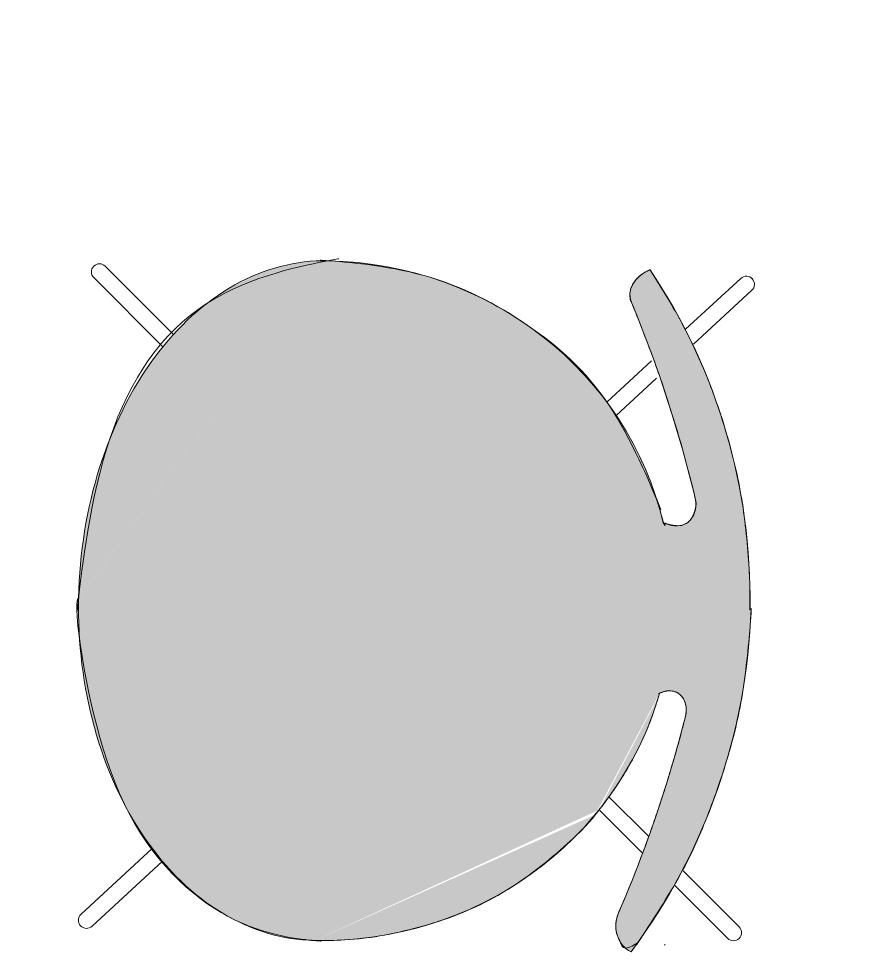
# Model space of a CAD drawing. Header units: millimetres. Extents: x 32078 to 83548, y -4690 to 56252.
# Drawn here: x 80095 to 80725, y 3018 to 3715 of the extents above; entities that cross this region are included whole.
import ezdxf

# ---------------------------------------------------------------- set-up
doc = ezdxf.new("R2010")
doc.units = ezdxf.units.MM
doc.header["$MEASUREMENT"] = 0
for name, color, linetype, lineweight in [('FURN-FREE', 1, 'Continuous', 0), ('PRES-FILL', 7, 'Continuous', 0), ('PRES-PEOP', 42, 'Continuous', 0)]:
    doc.layers.add(name, color=color, linetype=linetype, lineweight=lineweight)

# ---------------------------------------------------------------- blocks, each defined once
blk = doc.blocks.new('ANT_6')
at = {"color": 0, "linetype": 'ByBlock', "lineweight": -2}
for p, q in [((-230.6049999999905, 252.358000000022), (-230.5850000000019, 252.3590000000113)), ((-222.1099999999815, 252.0420000000158), (-182.1699999999882, 208.8470000000234)), ((-230.9230000000007, 243.8940000000148), (-193.0999999999995, 202.9900000000198)), ((249.708000000006, 243.2330000000075), (208.2010000000209, 201.5610000000161)), ((258.2299999999977, 234.7640000000101), (218.9059999999981, 195.2990000000282)), ((-237.2879999999959, 197.6640000000189), (-237.7749999999987, 197.3370000000141)), ((-157.5269999999973, 182.2000000000116), (-129.5179999999864, 151.9010000000126)), ((-170.4359999999824, 178.4900000000343), (-139.4140000000061, 144.9220000000205)), ((181.9290000000083, 175.160000000018), (153.1640000000143, 146.2839999999997)), ((194.673000000018, 170.9690000000264), (162.7640000000074, 138.9270000000251)), ((237.9220000000068, 154.1480000000302), (237.9240000000182, 154.1490000000194)), ((-190.0079999999944, -176.9709999999905), (-240.1240000000007, -227.2659999999742)), ((-180.8860000000013, -184.8449999999721), (-231.6219999999857, -235.7579999999871)), ((200.5110000000213, -183.8859999999841), (249.0680000000075, -236.3979999999865)), ((191.0700000000143, -191.3759999999747), (240.256000000013, -244.5679999999847)), ((-240.1019999999808, -235.7509999999893), (-240.1239999999816, -235.7599999999657)), ((248.7310000000189, -244.8739999999816), (248.731000000017, -244.8849999999802))]:
    blk.add_line(p, q, dxfattribs=at)
at = {"color": 0, "linetype": 'ByBlock', "lineweight": -2, "extrusion": (0, 0, -1)}
for centre, radius, start, end in [((-10.84310449812529, -197.5296352611622), 449.2945550665204, 55.5010833333333, 90.38600277777773), ((226.5099585044291, 247.9666756855877), 6.000000000000012, 47.15889444444444, 137.2503583333333), ((-4.928342642940152, -185.8805704262631), 436.8134136936626, 91.17048888888888, 126.0554083333333), ((-253.9718071524176, 238.9973606325511), 6.000000000000004, 135.0319611111111, 224.8725805555555), ((-244.6581340468238, -240.4625302021013), 6.000000000000006, 137.325825, 227.2958666666667), ((-244.6504633875111, -240.4851204502338), 6.000000000000006, 227.1111666666667, 317.2096027777778)]:
    blk.add_arc(centre, radius, start, end, dxfattribs=at)
at = {"color": 0, "linetype": 'ByBlock', "lineweight": -2}
for centre, radius, start, end in [((-226.5152713026609, 247.9676244760049), 5.999999999999996, 132.8928833333333, 222.7335027777778), ((253.966462642341, 238.9966108046501), 6.000000000000006, 45.01981666666665, 135.1112805555555), ((132.7071059824166, -735.3424480638059), 962.69638302464, 102.0174, 111.1355305555556), ((-169.4349192846139, -727.9805375626893), 971.6445047199427, 65.2129611111111, 74.33109166666665), ((-235.8759852194507, -231.4913881488319), 6.000000000000006, 135.1867472222222, 225.1567888888889), ((-235.8691630907988, -231.5142489644932), 6.000000000000012, 224.9720888888888, 315.070525)]:
    blk.add_arc(centre, radius, start, end, dxfattribs=at)
for centre, major_axis, ratio, start_param, end_param in [((-69.796971399026, 189.005229186092), (-18.85645010637373, -11.42001704835106), 0.7101413615132942, 2.274888714839134, 4.205581096373834), ((93.71362615289308, 189.1944012009044), (18.41705503726558, -12.11588146826803), 0.7751110379519794, 2.077604210805752, 4.019110361497601)]:
    blk.add_ellipse(centre, major_axis=major_axis, ratio=ratio, start_param=start_param, end_param=end_param, dxfattribs=at)
at = {"color": 0, "linetype": 'ByBlock', "lineweight": -2, "extrusion": (0, 0, -0.9999999999999998)}
for centre, major_axis, ratio, start_param, end_param in [((5.602032608055197, -66.64383137633558), (4.853131661300846, 259.9547020407177), 0.9615384615384605, 4.71238898038469, 6.033510042954888), ((9.501353141454274, -66.71662820158235), (4.853131661300846, 259.9547020407177), 0.9615384615384605, 0.2429364510200118, 1.570796326794897), ((246.9130862459197, 173.3136979749688), (9.336634261293673, 19.01903679660439), 0.7660621444968643, 1.570796326794897, 3.125323324560488)]:
    blk.add_ellipse(centre, major_axis=major_axis, ratio=ratio, start_param=start_param, end_param=end_param, dxfattribs=at)
at = {"color": 0, "linetype": 'ByBlock', "lineweight": -2, "extrusion": (0, 0, -1)}
for centre, major_axis, ratio, start_param, end_param in [((-222.6850850693872, 182.0806756646489), (20.94804797271575, 9.330090363337066), 0.9239178866150756, 1.587065655824202, 3.141592653589793), ((5.602729983110294, -66.64335468203353), (-249.9564442699205, 4.666472751250942), 0.7200000000000003, 4.7115489922008, 6.283185307179586), ((6.022656809934233, -66.65119433995278), (-253.4356479310828, 4.731426504006899), 0.7101157289572855, 3.141592653589793, 4.71322896856858)]:
    blk.add_ellipse(centre, major_axis=major_axis, ratio=ratio, start_param=start_param, end_param=end_param, dxfattribs=at)
at = {"color": 0, "linetype": 'ByBlock', "lineweight": -2}
blk.add_point((258.2100000000164, 243.236000000019), dxfattribs=at)
blk = doc.blocks.new('*U49')
at = {"extrusion": (0, 0, -1)}
h = blk.add_hatch(color=7, dxfattribs=at)
edge = h.paths.add_edge_path()
edge.add_arc((189.5230698579398, 3.894953851097853), 436.8134136936626, 181.1704888888889, 216.0554083333334, ccw=False)
edge.add_line((-247.1991972945834, -5.028036447519298), (-248.1122242495912, -5.046691238007952))
edge.add_arc((201.1721346928389, -2.019808004087281), 449.2945550665204, 145.5010833333333, 180.3860027777778, ccw=False)
edge.add_ellipse((-178.4381762329722, 231.5083815634252), major_axis=(-9.33009036333706, -20.94804797271574), ratio=0.923917886615076, start_angle=90.93216388888891, end_angle=180, ccw=False)
edge.add_line((-158.9346738031745, 223.2300806680241), (-158.9509580198064, 223.2407149623859))
edge.add_arc((738.9849474954972, -123.8838094883786), 962.6963830246397, 158.8644694444445, 161.6479117317408)
edge.add_line((-174.7483423471567, 179.2264030120687), (-174.8475005683576, 179.2592964940204))
edge.add_line((-174.8475005683576, 179.2592964940204), (-174.7632560480997, 179.1814415873678))
edge.add_arc((738.9849474954972, -123.8838094883786), 962.6963830246397, 161.6507310214406, 167.9826)
edge.add_line((-202.6133815910143, 76.55798393367058), (-202.6133855943626, 76.55796512744473))
edge.add_ellipse((-185.3627297544153, 78.62026789306401), major_axis=(11.42001704835105, 18.85645010637374), ratio=0.7101413615132937, start_angle=119.0379527777778, end_angle=229.6584777777778)
edge.add_line((-182.5489720905753, 60.23238496079375), (-182.7609163116722, 60.28017894514232))
edge.add_ellipse((70.28633080801228, 3.221263885982808), major_axis=(-259.9547020407177, -4.853131661300891), ratio=0.9615384615384602, start_angle=323.43319051925664, end_angle=345.69466111111115, ccw=False)
edge.add_line((-141.2796922553825, 148.2373896328036), (-141.2795005683438, 148.2372964940432))
edge.add_line((-141.2795005683438, 148.2372964940432), (-141.2796552747022, 148.2374394665358))
edge.add_ellipse((70.28633080801228, 3.221263885982808), major_axis=(-259.9547020407177, -4.853131661300891), ratio=0.9615384615384602, start_angle=270, end_angle=323.43317649861206, ccw=False)
edge.add_line((65.6198580567434, 253.1777081558857), (65.61938136247045, 253.1770107808306))
edge.add_ellipse((70.28585411371023, 3.220566510927711), major_axis=(-4.666472751250985, 249.9564442699204), ratio=0.7200000000000004, start_angle=-90.04779895583567, end_angle=0, ccw=False)
edge.add_line((250.2583243620505, 6.371899793587417), (250.2582958129372, 6.373381804283578))
edge.add_line((250.2582958129206, 6.373381804261044), (250.2583502784255, 6.37046527151233))
edge.add_line((250.2583502784175, 6.370465271519764), (250.2583243620339, 6.371899793576694))
edge.add_ellipse((70.29369377162948, 2.800639684103771), major_axis=(-4.731426504006942, 253.4356479310827), ratio=0.7101157289572856, start_angle=180, end_angle=270.04779272652974, ccw=False)
edge.add_line((75.02512027563353, -250.6350082469944), (75.02560038451338, -250.6345009173356))
edge.add_ellipse((70.35912763325905, -0.6780566474162697), major_axis=(-259.9547020407177, -4.853131661300891), ratio=0.9615384615384602, start_angle=13.919233333333295, end_angle=90, ccw=False)
edge.add_line((-180.8396707460925, -65.51667338454081), (-182.3148174292292, -65.8974308645511))
edge.add_ellipse((-185.5519017692277, -84.89032965885508), major_axis=(12.11588146826803, -18.41705503726558), ratio=0.7751110379519796, start_angle=129.7219388888889, end_angle=240.9620472222222)
edge.add_line((-203.9136546580703, -84.16156648721972), (-203.9136485167546, -84.16158838126194))
edge.add_arc((731.623036994366, 178.2582157786519), 971.6445047199427, 195.6689083333333, 204.786883102424)
edge.add_line((-150.5072419832286, -229.0981570245358), (-150.5065005683427, -229.1007035059802))
edge.add_line((-150.5065005683427, -229.1007035059802), (-150.5061343833804, -229.1005555235834))
edge.add_line((-150.5061343833804, -229.1005555235834), (-150.5055005683535, -229.0987035059688))
edge.add_line((-150.5055005683535, -229.0987035059688), (-150.5383184758393, -228.9914209545077))
edge.add_ellipse((-169.6711985432921, -238.0897897518817), major_axis=(-19.0190367966044, -9.336634261293675), ratio=0.7660621444968638, start_angle=90, end_angle=179.0678361111111, ccw=False)
edge.add_line((-162.5187564786902, -252.6595538665551), (-163.6179454810772, -253.1991566765764))
at = {"color": 0}
blk.add_rational_spline([(163.6179454810917, -253.1991566765873), (244.395638061862, -142.2440036543194), (247.199197294598, -5.02803644751657), (247.6557107720873, -5.037363842764535), (248.1122242495912, -5.046691238007952), (249.0632559276273, 136.1162228151879), (169.1080861778319, 252.456429087686), (150.0661567962525, 243.9753090432778), (158.93467380316, 223.2300806680187), (158.9428159114905, 223.235397815205), (158.9509580198064, 223.2407149623859), (167.3843117159267, 201.4254568799406), (174.7483423471567, 179.2264030120577), (174.7979214577499, 179.2428497530445), (174.8475005683576, 179.2592964940204), (174.8053783082287, 179.2203690406941), (174.7632560480997, 179.1814415873678), (191.526487828829, 128.6399398121857), (202.6133815910143, 76.55798393367422), (202.6133835926885, 76.55797453055766), (202.6133855943626, 76.55796512744473), (207.6479790385492, 47.05271919767711), (182.5489720905753, 60.23238496078284), (182.6549442011165, 60.25628195296758), (182.7609163116722, 60.28017894514232), (171.0129643532564, 108.1699772470083), (141.2796922553825, 148.237389632809), (141.2795964118413, 148.2373430634243), (141.2795005683438, 148.2372964940432), (141.279577921523, 148.2373679802904), (141.2796552747022, 148.2374394665358), (65.21804999951564, 250.7350764623752), (-65.6198580567434, 253.1777081559021), (-65.6196197096142, 253.1773594683582), (-65.61938136247045, 253.1770107808306), (-245.7382225845358, 256.5396752922779), (-250.2583243620466, 6.371899793576631), (-250.2583100889897, 6.372640798963403), (-250.2582958129351, 6.373381804282872), (-250.2583230456803, 6.371923537886687), (-250.2583502784255, 6.37046527151233), (-250.2583373217203, 6.371182532573584), (-250.2583243620466, 6.371899793576631), (-255.1439419148519, -247.2723441011449), (-75.02512027563353, -250.6350082469789), (-75.02536033006618, -250.6347545821645), (-75.02560038451338, -250.6345009173356), (128.3684962364787, -254.4316945140827), (180.8396707460925, -65.51667338453444), (181.5772440876754, -65.70705212454686), (182.3148174292292, -65.8974308645511), (209.2685806552327, -53.96520079176389), (203.9136546580703, -84.16156648722063), (203.9136515874125, -84.16157743424083), (203.9136485167546, -84.16158838126194), (182.9888989878091, -158.7591245014373), (150.5072419832286, -229.0981570245494), (150.5068712757784, -229.099430265258), (150.5065005683427, -229.1007035059802), (150.5063174758689, -229.1006295147818), (150.5061343833804, -229.1005555235834), (150.5058174758597, -229.0996295147752), (150.5055005683535, -229.0987035059688), (150.5219095220964, -229.0450622302387), (150.5383184758393, -228.9914209545077), (143.806656591114, -243.4735979856259), (162.5187564786902, -252.6595538665533), (163.0683509798982, -252.9293552715662), (163.6179454810917, -253.1991566765873)], [1, 0.954018458761833, 1, 1, 1, 0.954018458761833, 1, 0.7128353987122346, 1, 1, 1, 0.9997050096312174, 1, 1, 1, 1, 1, 0.9984737766805626, 1, 1, 1, 0.5691322564512941, 1, 1, 1, 0.9811892478442809, 1, 1, 1, 1, 1, 0.8932412642455915, 1, 1, 1, 0.7068117680607829, 1, 0.9999999999957255, 1, 1, 1, 0.999999999995883, 1, 0.7068118065158087, 1, 1, 1, 0.7875766260787885, 1, 1, 1, 0.5646781698281227, 1, 1, 1, 0.9968360298930732, 1, 1, 1, 1, 1, 1, 1, 1, 1, 0.7128353987122346, 1, 1, 1], degree=2, knots=[0, 0, 0, 0.03448275862068965, 0.03448275862068965, 0.06896551724137931, 0.06896551724137931, 0.1034482758620689, 0.1034482758620689, 0.1379310344827586, 0.1379310344827586, 0.1724137931034482, 0.1724137931034482, 0.2068965517241378, 0.2068965517241378, 0.2241379310344826, 0.2241379310344826, 0.2413793103448275, 0.2413793103448275, 0.2758620689655172, 0.2758620689655172, 0.3103448275862069, 0.3103448275862069, 0.3448275862068964, 0.3448275862068964, 0.3793103448275861, 0.3793103448275861, 0.4137931034482755, 0.4137931034482755, 0.4310344827586206, 0.4310344827586206, 0.4482758620689654, 0.4482758620689654, 0.4827586206896549, 0.4827586206896549, 0.5172413793103448, 0.5172413793103448, 0.5517241379310345, 0.5517241379310345, 0.5862068965517239, 0.5862068965517239, 0.6206896551724138, 0.6206896551724138, 0.6551724137931033, 0.6551724137931033, 0.6896551724137929, 0.6896551724137929, 0.7241379310344825, 0.7241379310344825, 0.7586206896551724, 0.7586206896551724, 0.7931034482758622, 0.7931034482758622, 0.8275862068965517, 0.8275862068965517, 0.8620689655172412, 0.8620689655172412, 0.8965517241379309, 0.8965517241379309, 0.9051724137931034, 0.9051724137931034, 0.9137931034482757, 0.9137931034482757, 0.9224137931034483, 0.9224137931034483, 0.9310344827586206, 0.9310344827586206, 0.9655172413793103, 0.9655172413793103, 1, 1, 1], dxfattribs=at)
at = {"color": 0, "linetype": 'Continuous', "lineweight": 0, "rotation": 270}
blk.add_blockref('ANT_6', (-3.642499431676697, 8.823296494038004), dxfattribs=at)
blk = doc.blocks.new('SERIES 7_6')
at = {"color": 0, "linetype": 'Continuous', "lineweight": 0, "rotation": 89.99999999999997}
blk.add_blockref('*U49', (-5.046691238007952, -248.1122242496058), dxfattribs=at)
blk = doc.blocks.new('*U121')
at = {"layer": 'PRES-FILL', "linetype": 'ByBlock', "lineweight": -2}
h = blk.add_hatch(color=0, dxfattribs=at)
edge = h.paths.add_edge_path(flags=16)
edge.add_spline(control_points=[(-87.07831214771431, -291.074455210568), (-88.89239608471689, -288.4548494400733), (-89.38684500839736, -283.2889002702796), (-89.4902516683942, -277.4036297992643)], knot_values=[0, 0, 0, 0, 1, 1, 1, 1], degree=3, periodic=0)
edge.add_spline(control_points=[(-89.4902516683942, -277.4036297992643), (-94.07544578360103, -264.297846913767), (-102.2647964179341, -248.1244687475628), (-94.97166972406558, -247.5728208029395), (-87.95137615264684, -247.0418098000227), (-89.72454525636567, -264.0690811901732), (-89.4902516683942, -277.4036297992643)], knot_values=[0, 0, 0, 0, 0.5095306753181346, 0.5095306753181346, 0.5095306753181346, 1, 1, 1, 1], degree=3, periodic=0)
edge.add_spline(control_points=[(-89.4902516683942, -277.4036297992643), (-87.52906642857124, -283.0092524417923), (-86.22724547806138, -288.0536722698744), (-87.07831214771431, -291.074455210568)], knot_values=[0, 0, 0, 0, 1, 1, 1, 1], degree=3, periodic=0)
edge.add_spline(control_points=[(-87.07831214771431, -291.074455210568), (-85.95999222937098, -292.6893514408293), (-84.34017201393726, -293.3365619410324), (-82.00130538469239, -292.5880610099775), (-63.59383381524822, -286.6971694839522), (-44.85866232329863, -280.6748171649087), (-26.44999149462092, -274.1039725800074), (-3.977330236477428, -266.0825154139457), (18.35495155211538, -258.1142490278435), (40.76494914462091, -249.8098054021902), (62.09082103249966, -241.9071048271435), (84.02545566084154, -234.3002088238209), (102.036338375372, -220.2868875461572), (117.4488240068895, -208.2952424799078), (129.9151441368595, -193.2241611071513), (142.6432244093739, -178.5923170648311), (163.0005941387935, -155.1900558744019), (182.8546414146113, -131.3060623629208), (203.2343677893368, -107.9247166533969), (213.1979345754662, -96.49367016924225), (224.2374659781781, -86.03110257816297), (234.336419344676, -74.70105654421786), (246.7178919629514, -60.8102453242609), (254.7748833751684, -44.37492258181737), (259.7027346673858, -25.00474835186469), (268.8092894337606, 10.790883861162), (269.3557246566488, 46.90065336134285), (252.6851600430236, 77.86553913385433), (241.2536237630557, 99.09914599222975), (227.3397290832945, 117.7993371364064), (211.966218272064, 135.6688070436285), (198.2174307192763, 151.6497725143636), (184.4468728898064, 167.5986870605047), (170.5998475073284, 183.493856690744), (153.87051506016, 202.6976618187982), (137.0851828110317, 221.9010084819674), (119.8497930294398, 240.5959913312327), (106.8232585273217, 254.725688552513), (88.3860189729603, 262.3861756959013), (71.07116077229148, 271.4910562303485), (49.31172820177744, 282.9330808634259), (28.25311481849349, 292.6512301065959), (3.265834411577089, 297.327335357113), (-21.50146026014409, 301.9622726039452), (-44.73838342509407, 298.5593976669188), (-68.35236469296797, 290.7234910957632), (-91.13489496562397, 283.1634876956887), (-111.8712580557476, 273.757788462317), (-130.4584782136517, 259.7759117501773), (-157.4580053185928, 239.4660399102067), (-182.7918153615465, 217.5136692575179), (-207.6003872519213, 194.9019255928797), (-226.2076064091088, 177.9423975816535), (-243.9963418850384, 159.9594654293687), (-260.3465887236234, 140.7443127180013), (-265.3696622714924, 134.841091423732), (-270.0630620164884, 127.4894450132851), (-269.8281436665711, 119.5425549639112), (-269.0001458406769, 91.53279035794549), (-265.0361819725513, 65.12352676320006), (-263.1618364924361, 37.95410509096109), (-261.1843437510834, 9.289520726684714), (-260.2340487209731, -19.56111516155215), (-257.9202655614936, -48.25189084419253), (-257.6397211215808, -51.73062547015434), (-254.9934591090132, -54.59069810861547), (-254.183716304964, -58.03427320504125), (-253.3515663618309, -61.57313863994932), (-253.2291796873178, -65.17489315882995), (-253.4760670082032, -68.77246832678065), (-254.4084206014377, -82.35847235090478), (-267.5626279749558, -92.2012533899615), (-268.1809031531739, -106.6588880038762), (-268.9817591903266, -125.38596030396), (-262.4752963332285, -142.6908594273409), (-255.5529541847645, -157.7631315541803), (-248.2408484707412, -173.6840503382045), (-230.6169023986295, -188.9544215020287), (-215.0945164613804, -195.9084356161984), (-194.623504809002, -205.0794293369763), (-227.5421476998308, -119.8030906882996), (-210.4050449188508, -122.7259414140135), (-200.6489644700923, -124.3899080240517), (-194.866563146832, -152.8433226549896), (-181.9270150395751, -153.2528445356293), (-179.8478432335833, -153.318647942433), (-175.6591534205218, -153.301155687579), (-175.5916423200542, -151.0476115536221), (-174.6981617055717, -121.2229162775111), (-175.9042505497491, -84.15658467015601), (-191.9475750214333, -63.78702212474309), (-196.1806730426179, -58.41242815859005), (-202.3631110610149, -54.47162794200267), (-209.6942834992806, -51.72211669212993)], knot_values=[0, 0, 0, 0, 0.004098381531734696, 0.004098381531734696, 0.004098381531734696, 0.03635368013720219, 0.03635368013720219, 0.03635368013720219, 0.07572982011414187, 0.07572982011414187, 0.07572982011414187, 0.1132010653974124, 0.1132010653974124, 0.1132010653974124, 0.14526640270913, 0.14526640270913, 0.14526640270913, 0.1965519000639748, 0.1965519000639748, 0.1965519000639748, 0.2216251747810174, 0.2216251747810174, 0.2216251747810174, 0.25236539637566, 0.25236539637566, 0.25236539637566, 0.3091726121130702, 0.3091726121130702, 0.3091726121130702, 0.3481271264153437, 0.3481271264153437, 0.3481271264153437, 0.3829647993414165, 0.3829647993414165, 0.3829647993414165, 0.4250540564899624, 0.4250540564899624, 0.4250540564899624, 0.4568651827461615, 0.4568651827461615, 0.4568651827461615, 0.4968419500255261, 0.4968419500255261, 0.4968419500255261, 0.5364667654958765, 0.5364667654958765, 0.5364667654958765, 0.5746963866582342, 0.5746963866582342, 0.5746963866582342, 0.630228181300859, 0.630228181300859, 0.630228181300859, 0.6718787961638446, 0.6718787961638446, 0.6718787961638446, 0.6846745725113127, 0.6846745725113127, 0.6846745725113127, 0.7297748169105458, 0.7297748169105458, 0.7297748169105458, 0.7773569765908894, 0.7773569765908894, 0.7773569765908894, 0.78312627708974, 0.78312627708974, 0.78312627708974, 0.7890552252170661, 0.7890552252170661, 0.7890552252170661, 0.8114455046014806, 0.8114455046014806, 0.8114455046014806, 0.8404477855449914, 0.8404477855449914, 0.8404477855449914, 0.8710830444871903, 0.8710830444871903, 0.8710830444871903, 0.9114849997865957, 0.9114849997865957, 0.9114849997865957, 0.9344856628054873, 0.9344856628054873, 0.9344856628054873, 0.9381814897131244, 0.9381814897131244, 0.9381814897131244, 0.9870941822375215, 0.9870941822375215, 0.9870941822375215, 1, 1, 1, 1], degree=3, periodic=0)
edge.add_line((-209.6942834992806, -51.72211669212993), (-193.9554313921399, -0.02416496867954265))
edge.add_spline(control_points=[(-193.9554313921399, -0.02416496867954265), (-187.0334699935629, 22.71264097995299), (-179.5682325628295, 45.27655141684227), (-171.5461613383959, 67.66414764717774), (-163.0286974003247, 91.4342611524844), (-139.597424702326, 107.5570674201881), (-118.7270846086176, 121.8980210750233), (-107.4085535302584, 129.6754951798503), (-96.13803730570362, 136.5337036815545), (-80.505380870105, 136.8893178527214), (-68.37265735137044, 137.1653149897102), (-58.48686090830597, 133.788806689874), (-50.14550819517171, 127.2132180820699)], knot_values=[0, 0, 0, 0, 0.3242048070790112, 0.3242048070790112, 0.3242048070790112, 0.6684304659642469, 0.6684304659642469, 0.6684304659642469, 0.8551130404015013, 0.8551130404015013, 0.8551130404015013, 1, 1, 1, 1], degree=3, periodic=0)
edge.add_line((-50.14550819517171, 127.2132180820699), (-43.44551937066717, 121.9315363570713))
edge.add_spline(control_points=[(-43.44551937066717, 121.9315363570713), (-52.97537610726431, 111.974317400578), (-61.70828375140263, 101.2227619635159), (-66.21967390886857, 86.38209284511686), (-72.00109886941209, 67.36351722246036), (-70.56204819519189, 51.92159684378566), (-65.78859446715796, 32.36011425749894), (-60.91834914841456, 12.40198238466837), (-52.41068678941519, -3.899051625026914), (-40.46282677573618, -16.5962448272403), (-29.76929379775538, -27.96044344349502), (-15.70692158868769, -35.86571801296668), (4.085994196764659, -37.78828460552177), (21.39602580966312, -39.46967853730894), (32.80868237357936, -32.61645050879451), (46.03115763617097, -27.6878752554112), (56.11757800570922, -23.92824017641396), (63.95629683326115, -4.318340353165695), (73.36998533713631, -9.364488506827911), (78.1778326130734, -11.94170461557951), (80.01234252595168, -18.3945593916651), (82.95708621913218, -23.171128274691), (90.37560748163378, -35.20446003899269), (104.8919222977129, -43.48754374751297), (103.9488796295336, -59.94721314535855), (102.6316696437716, -82.93752061139821), (81.87161202238349, -92.7792170114044), (71.79374211268441, -109.5896862432128), (62.75094410454039, -124.673595745051), (56.88481326241163, -143.0784906290573), (45.74386686026992, -155.8284881344371), (27.61782189121004, -176.5724195560615), (-8.658404096204322, -176.6467294013346), (-33.86351756975637, -189.27100827291), (-57.29500610369723, -201.0069461387902), (-80.00715993152699, -218.5647198101869), (-102.9092625649646, -230.2106602262065), (-126.4267073182564, -242.1695080541322), (-170.3451343521738, -203.4649171256387), (-183.9370973616024, -215.0859390001715), (-185.4372476237622, -216.3685557200224), (-186.1864357418526, -221.3471233283999), (-185.6590915353736, -224.0190201072546), (-183.9894642690779, -232.4785265553146), (-161.5987339165295, -243.6861511579191), (-165.3047475051571, -244.3993410344483), (-170.282073989234, -245.3571839500655), (-189.8162513641873, -233.952116057364), (-202.0941385273327, -232.4393783164996), (-206.9790718614095, -231.8375139307173), (-219.1576623974688, -228.455448597073), (-217.4211306994985, -233.8441241850014), (-214.2524660100171, -243.676888008551), (-208.3265807279677, -250.7895085956916), (-201.6973211800214, -257.1143157225961), (-184.8370183137304, -273.2002998294338), (-168.6169997198012, -289.9416467815317), (-141.366924796981, -295.3527005507058), (-121.8067194644536, -299.2367751116544), (-104.2733657352946, -296.6543974041706), (-90.11643816898868, -293.897495961508), (-88.45242821300053, -293.5734488525923), (-87.50048847752623, -292.5729312999538), (-87.07831214771431, -291.074455210568)], knot_values=[0, 0, 0, 0, 0.0445675321191511, 0.0445675321191511, 0.0445675321191511, 0.1016815997639398, 0.1016815997639398, 0.1016815997639398, 0.1599537725823565, 0.1599537725823565, 0.1599537725823565, 0.2121083342373425, 0.2121083342373425, 0.2121083342373425, 0.2577204674264914, 0.2577204674264914, 0.2577204674264914, 0.2925144935189276, 0.2925144935189276, 0.2925144935189276, 0.3102848248294786, 0.3102848248294786, 0.3102848248294786, 0.3550525854241348, 0.3550525854241348, 0.3550525854241348, 0.4175826737119677, 0.4175826737119677, 0.4175826737119677, 0.4736904586800346, 0.4736904586800346, 0.4736904586800346, 0.5649764407445235, 0.5649764407445235, 0.5649764407445235, 0.6498388415546573, 0.6498388415546573, 0.6498388415546573, 0.7369813565731338, 0.7369813565731338, 0.7369813565731338, 0.746599309966639, 0.746599309966639, 0.746599309966639, 0.7770507628045908, 0.7770507628045908, 0.7770507628045908, 0.817948298408715, 0.817948298408715, 0.817948298408715, 0.8342199689575515, 0.8342199689575515, 0.8342199689575515, 0.8639110295738617, 0.8639110295738617, 0.8639110295738617, 0.9394247835290591, 0.9394247835290591, 0.9394247835290591, 0.9936288375354178, 0.9936288375354178, 0.9936288375354178, 1, 1, 1, 1], degree=3, periodic=0)
at = {"layer": 'PRES-PEOP', "color": 0, "linetype": 'ByBlock', "lineweight": -2, "flags": 128}
for points in [[(-250.09097208608, -46.66407326139597), (-246.1542275815591, -46.43613517859194), (-242.4693697720941, -46.45066704053897), (-239.0253744912479, -46.65237503665412), (-235.8103800649551, -46.99648269342288), (-229.8324780849507, -48.01294425711967), (-224.6731230966252, -49.25906929696794), (-220.2280441927724, -50.58853077836102), (-216.401589813031, -51.91208632973576), (-209.8718247930228, -54.53050450668525), (-205.135439574995, -56.69637634440005), (-198.3329989639169, -60.16971637140523), (-191.9475750214333, -63.78702212474309), (-189.7941731687752, -65.19017463314958), (-187.820479842092, -66.72288136126008), (-184.3071904083772, -70.14514083513495), (-181.3799136211455, -73.8484804525724), (-178.9517459516646, -77.70765919208498), (-176.9483431102708, -81.62670485851413), (-175.3060889963672, -85.5330092947479), (-173.9705379721709, -89.37254651489638), (-172.8950884684309, -93.10600645785598), (-171.3306020987657, -100.3848898621072), (-170.4345793222892, -106.9655190645062), (-170.0036389878078, -112.8129348726216), (-169.8908724340727, -117.9491769957967), (-169.9905280156818, -122.4259093904911), (-170.6001096369146, -130.1382906218205), (-171.4118626388663, -135.7487269632038), (-172.2151280179969, -139.818399990203), (-173.7250534693449, -145.6403886315165), (-175.5916423200542, -151.0476115536221), (-175.6763407517283, -151.2324608090858), (-175.7769225094235, -151.4037641525792), (-175.890700905351, -151.562480728775), (-176.0153033878014, -151.7095014881997), (-176.2935645611578, -151.9756787371807), (-176.5936588567711, -152.2031163994834), (-176.9045117948554, -152.3971854315168), (-177.2177899589296, -152.5625158319381), (-177.5273278819659, -152.7031004907185), (-177.8286664598709, -152.8223840901555), (-178.4138483954157, -153.0138886311979), (-178.9365533888194, -153.1476540489821), (-179.3929290975939, -153.239324322858), (-179.7853618369118, -153.3004464396363), (-180.1193493192259, -153.3395393929386), (-180.4016439322731, -153.3628808981739), (-180.8663441168173, -153.3797124054618), (-181.1842986925476, -153.3726122236112), (-181.4021587262687, -153.356380218218), (-181.6907221574365, -153.3147847047512), (-181.8158523191087, -153.2863329274915), (-181.9270150395751, -153.2528445356293), (-182.6568652406568, -152.9387906989214), (-183.3932898596104, -152.5126389384022), (-184.1325011551235, -151.9928918231744), (-184.8712113710353, -151.3958696001209), (-186.3599623631453, -150.0017085883446), (-187.8162474764977, -148.4453316843865), (-189.2263792245794, -146.8024869165602), (-190.5809039726009, -145.1300092716483), (-201.1072417240503, -131.1923620274465), (-202.3907804834453, -129.6061189133252), (-203.4940777573647, -128.3054081740484), (-204.4414543667517, -127.2461311746811), (-206.0516954942286, -125.5999953171486), (-207.2132663013181, -124.5653932403147), (-208.0549793644896, -123.9168507676877), (-209.2649073173525, -123.1711438554485), (-210.4050449188508, -122.7259414140135), (-211.5481070845854, -122.6731455725458), (-212.4437078392803, -123.1177607679274), (-213.1262742061954, -123.9817795819763), (-213.6262734229385, -125.1963790965456), (-213.9706269190938, -126.7009549799986), (-214.1830832523701, -128.4422514942707), (-214.2845539463451, -130.3735782032891), (-214.2934158004064, -132.4541050320258), (-214.2257829069567, -134.6482281137287), (-213.9089903659042, -139.3347786175291), (-208.8472126467968, -180.8080183576676), (-208.5468274435843, -185.2202531375733), (-208.4635954121477, -188.6618875313725), (-208.5526452456979, -191.2954778947606), (-208.7708260873042, -193.2724080977132), (-209.0800587386766, -194.7259332604008), (-209.4485557979497, -195.7691001648564), (-209.8508676564525, -196.4953191054665), (-210.2673343440983, -196.9802420551059), (-211.1492158441251, -197.4713251730282), (-211.9457356249623, -197.5240270235809), (-212.6231947917549, -197.3765024089153), (-213.774166570016, -196.8403314333627), (-215.0945164613804, -195.9084356161984), (-220.3071486446133, -191.6191176873399), (-229.3477557260194, -183.7778082521472), (-236.0437965877063, -177.6207691683958), (-241.0091859310924, -172.8498071931972), (-248.3525152779912, -165.4503238753823), (-255.5529541847645, -157.7631315541803), (-257.7173772841197, -155.1845871594633), (-259.5365670626343, -152.6486837603952), (-261.0651701369352, -150.174851155316), (-262.349067469986, -147.7772662540665), (-263.4268069872778, -145.4659103423328), (-264.3307978174707, -143.247429762705), (-265.7619985919155, -138.9671255391149), (-266.7488797960541, -135.1097995101809), (-267.4233090967173, -131.6631444563245), (-267.8781206794083, -128.6021636680744), (-268.3941262562439, -123.1683162997215), (-268.5682379800273, -119.0496767036457), (-268.5288558637549, -112.8443339747464), (-268.1809031531739, -106.6588880038762), (-267.8430781529314, -104.0518540109624), (-267.3107174193428, -101.6855864094323), (-266.6476639247558, -99.52701073000935), (-265.9030107040744, -97.54881677440426), (-264.253451690005, -93.93556589575019), (-257.5403532935452, -81.71456899542682), (-256.065213347174, -78.61754321519402), (-255.1182109230576, -76.24813803026336), (-254.5215812422393, -74.4367822200511), (-253.845188502004, -71.65252821588365), (-253.6190541463147, -70.22553864635847), (-253.4760670082032, -68.77246832678065), (-253.4017361534206, -67.4117272086296), (-253.3681045296107, -66.22383609610552), (-253.3649499992316, -65.18706095884409), (-253.3837967305735, -64.28224333041726), (-253.4690850476327, -62.70499449271301), (-253.5800346919132, -61.52798868060199), (-253.6915217140195, -60.64900042531372), (-253.9069611325831, -59.33721511615295), (-254.183716304964, -58.03427320504125), (-254.356053312702, -57.40141302282427), (-254.5512349249911, -56.81748629935464), (-254.9869209525787, -55.74244163555704), (-256.7862362273299, -52.06904542937264), (-257.1881082614418, -51.1427232825954), (-257.4487515775836, -50.43859888068255), (-257.6149330040353, -49.90357862738165), (-257.8075636385765, -49.0874443367793), (-257.8747465495253, -48.67231257341336), (-257.9202655614936, -48.25189084419253), (-259.4371670907858, -26.71139872654021), (-261.2444344400137, 5.641489619956701), (-263.1618364924361, 37.95410509096109), (-264.8300035534339, 58.30514463881991), (-267.7002639097773, 88.82154440299928), (-268.9402508229396, 104.1412294245529), (-269.8281436665711, 119.5425549639112), (-269.8319168018206, 120.9987035970189), (-269.73363700755, 122.3535875432281), (-269.5572224276257, 123.61378975353), (-269.3220551911072, 124.7856249032702), (-269.0437946198072, 125.8751082118615), (-268.3826651762211, 127.8919695054065), (-267.6689450248232, 129.626351554718), (-266.952582180922, 131.1184680918959), (-266.2632602857775, 132.4030877605255), (-264.9364056864579, 134.600288823247), (-263.8578724765539, 136.2024126155011), (-262.1404573768086, 138.5255039613912), (-260.3465887236234, 140.7443127180013), (-254.1105767148983, 148.0146072124771), (-242.9630464661022, 160.2940315956148), (-234.3993503206002, 169.1973650640793), (-221.2131873573089, 182.1881131721093), (-207.6003872519213, 194.9019255928797), (-188.7828376461985, 211.8003320946955), (-174.5197088155692, 224.1849041124369), (-152.7715612049215, 242.2800273440225), (-141.6955359387794, 251.1043620068594), (-130.4584782136517, 259.7759117501773), (-123.3794132226467, 264.8312060299286), (-116.9599860641902, 268.9334216711868), (-111.1919513579196, 272.2911602191161), (-106.0436321371235, 275.0612943882443), (-96.84296600951348, 279.5560852612107), (-89.81454955934896, 282.6533983040717), (-79.1294420731574, 286.9011786712726), (-68.35236469296797, 290.7234910957632), (-59.82071388312033, 293.3804945083684), (-52.27038808453653, 295.3597003581672), (-45.59423397629871, 296.799258674102), (-39.69632236914185, 297.8166365437282), (-34.49057000731409, 298.5089975359515), (-29.89968751452398, 298.9550429770534), (-21.78174776113883, 299.3557764411016), (-15.62027154777024, 299.3207399585008), (-10.95643703793758, 299.0954248521157), (-3.889539491312462, 298.4221795341946), (3.265834411577089, 297.327335357113), (8.002225082178484, 296.3948504695218), (16.58627243505907, 294.3457992036638), (23.82312897729571, 292.2516116345651), (29.98177134071011, 290.205674024699), (35.26199414383154, 288.2634785429109), (44.32018065209559, 284.5523669806353), (51.01539238207624, 281.5335793137565), (61.00701121061866, 276.677469705508), (71.07116077229148, 271.4910562303485), (84.20019013149431, 264.799115273614), (93.91539049621497, 259.7049199144385), (100.9675163372449, 255.6244697718575), (106.0572193938569, 252.3262426929723), (109.7338152726588, 249.6800525524814), (112.4000954110379, 247.5820380249424), (116.2349648038798, 244.2283407262948), (119.8497930294398, 240.5959913312327), (132.7363455502054, 226.4649360098192), (151.7568234040227, 205.0585043233368), (170.5998475073284, 183.493856690744), (191.3153585778346, 159.6219285946281), (211.966218272064, 135.6688070436285), (217.6656017217174, 128.8717014216236), (222.5277326330252, 122.7935781486012), (230.7336019596842, 111.9012400772262), (236.6154240876203, 103.5514389698146), (240.8624689521967, 97.20599614232924), (246.9524703381321, 87.58196345843317), (252.6851600430236, 77.86553913385433), (255.6145394536434, 72.28820331151655), (258.003859896111, 66.92715610576852), (259.9398460658704, 61.79002472915454), (261.4956727433455, 56.88049697582755), (262.7330980223051, 52.19914555170544), (264.4976234602073, 43.22757791227923), (265.4730734989862, 35.18353034508618), (265.9131679332786, 28.0080023312039), (265.9963542451587, 21.63223124931392), (265.8478049951082, 15.98418080984993), (265.1156042013754, 5.957636214028753), (264.193683485908, -1.66986411644757), (262.2548138899147, -13.26135662187153), (259.7027346673858, -25.00474835186469), (258.7465416648338, -28.76904829242994), (257.7813688884198, -32.1948283997117), (255.7872592316271, -38.36498241216759), (253.8388390955661, -43.51274297264172), (251.9728551070439, -47.84136744844), (250.2132440356072, -51.50554091276717), (248.5740872469614, -54.62468570694182), (245.4761308115267, -59.90667176023999), (242.9558248722024, -63.73719058644201), (238.8486468898918, -69.30524465565395), (234.336419344676, -74.70105654421786), (230.5027125695779, -78.93856473806227), (223.6596521601314, -86.1931519042264), (213.3118928075128, -96.94216462449549), (208.2133327926713, -102.3766167527792), (203.2343677893368, -107.9247166533969), (172.9563434382726, -143.2293380385527), (142.6432244093739, -178.5923170648311), (133.1239345103386, -189.5692891053695), (125.9040676212171, -197.6828252199557), (120.3304629666673, -203.6298862578697), (116.0131139155419, -207.982533698545), (112.6777607852418, -211.1738225995578), (107.4880234434968, -215.8241700038998), (102.036338375372, -220.2868875461572), (98.55378387380915, -222.8909719949806), (95.22412768668437, -225.1938827132035), (88.82769639643084, -229.1826800789349), (83.08588088299439, -232.3597701873732), (77.96687177846616, -234.9328117307523), (68.83610903093359, -239.0541146705291), (61.87941964319907, -241.8989298818269), (40.76494914462091, -249.8098054021902), (7.191965519174119, -262.0367219848486), (-26.44999149462092, -274.1039725800074), (-40.27737461590732, -278.9396182671844), (-61.13212668457709, -285.8782390721608), (-82.00130538469239, -292.5880610099775), (-83.33240811461292, -292.8808652678053), (-84.51477164254175, -292.8883321482062), (-85.56419518962502, -292.6519628233436), (-86.49488397419918, -292.2085402691373), (-87.31960434964276, -291.5906158956568), (-88.04982419520093, -290.8269484101984), (-88.69583994039567, -289.9428994710543), (-89.26689147531579, -288.9607902626885), (-89.77126608362596, -287.9002227352394), (-90.21639242849778, -286.778368899053), (-90.9654395635298, -284.3690535913702), (-91.54388167858997, -281.8691272607321), (-91.98953056092432, -279.3550416122889), (-92.3324069273076, -276.8825786688321), (-92.8120267825725, -272.0553527590746), (-93.09639757401601, -267.7615298657984), (-93.27471198387502, -264.0639576914182), (-93.39891146121954, -260.9499336299923), (-93.4980640441645, -258.3688386683789), (-93.58747698541265, -256.2543920265889), (-93.67440776753938, -254.5372936499989), (-93.7615920232638, -253.1519564629343), (-93.849381806358, -252.0396846083459), (-94.0364281226939, -250.3434830778133), (-94.21122745564207, -249.302959896384), (-94.36544308155135, -248.6655174297994), (-94.63946457707789, -247.9580651254946), (-94.97166972406558, -247.5728208029395), (-95.22723755014886, -247.5233832388767), (-95.36325111720362, -247.7283003762641), (-95.39817000168841, -248.1494698083188), (-95.34825703784009, -248.7531614260733), (-95.22781149766524, -249.5095645339461), (-95.0493789678585, -250.3923795228693), (-94.8239401726023, -251.3784498434106), (-94.56108077902172, -252.4474304207688), (-94.2691440290073, -253.5814890163238), (-93.6150076171325, -256.0249462911743), (-92.91856773695326, -258.5682209743609), (-92.21559576492291, -261.1316681774551), (-90.84091720500146, -266.2679556248768), (-89.6681741541397, -270.9466815940978), (-88.74118281705887, -275.0404143021806), (-88.05697363673244, -278.5275928841729), (-87.58961387953605, -281.4428086389962), (-87.30410243981169, -283.8469370352614), (-87.16411022753164, -285.8097648429393), (-87.13597607963311, -287.4003726164156), (-87.19048258117982, -288.68224117504), (-87.30336421637912, -289.7111615424365), (-87.65899324114434, -291.2818463107396), (-88.06793675475637, -292.2489015307729), (-88.46035051601939, -292.8449284265953), (-89.19526447584212, -293.5153369040054), (-90.11643816898868, -293.897495961508), (-92.30513117498776, -294.4015254576007), (-94.61102424246201, -294.9356282330555), (-96.97294992364186, -295.4708245396178), (-99.3441473422281, -295.986685332864), (-101.6893648732657, -296.4693730834915), (-106.3551545512746, -297.329191614459), (-110.6633741410333, -297.9806958527697), (-114.5540861323243, -298.4295269871145), (-118.0164490337484, -298.6999357839741), (-121.0671916426218, -298.8231321716012), (-123.7372456886078, -298.8308599834272), (-128.3718724113569, -298.5860874622813), (-131.7817562010168, -298.1575222069514), (-134.2827342592063, -297.6819039622787), (-137.9146385736531, -296.6961034209962), (-139.6657752347819, -296.0712647041582), (-141.366924796981, -295.3527005507058), (-149.714628178539, -291.321914744658), (-156.7751029058272, -287.5842770543677), (-162.7844618274248, -284.1641291662017), (-172.9681121956528, -277.8720460870172), (-180.367886261316, -272.9223506601847), (-191.1646008000971, -265.1781704331079), (-201.6973211800214, -257.1143157225961), (-203.0988035911432, -255.9910396279083), (-204.4705593000253, -254.8471909746877), (-205.7883273689367, -253.7039694069026), (-208.280631704416, -251.4042146346983), (-210.409227747441, -249.2598701610259), (-212.168709101039, -247.3119147902471), (-213.5870948588999, -245.5723254935074), (-214.7071011564694, -244.0365084240984), (-215.5754331357311, -242.6910529684246), (-216.2370146791945, -241.5184750556873), (-216.7321933470521, -240.500038766324), (-217.0956842101732, -239.6173647982723), (-217.3564843585045, -238.8532842183849), (-217.6746150748659, -237.5392131789704), (-217.789284235143, -236.5768694653962), (-217.8008455360832, -235.8703752876318), (-217.6914618436858, -234.8384739611865), (-217.4211306994985, -233.8441241850014), (-217.2667414063617, -233.4963689742435), (-217.0770199359977, -233.1911716926843), (-216.8573750674404, -232.9240719708978), (-216.6126150925702, -232.6910486905181), (-216.3470082645654, -232.4884780634675), (-215.758032587255, -232.1573853124282), (-215.1245830044936, -231.9155069446206), (-214.4671567788318, -231.7439001552266), (-213.8014384769485, -231.627317061997), (-213.1392724124453, -231.5535126305185), (-212.489450029374, -231.5126793448871), (-211.2094155950617, -231.5009869066853), (-210.0407814766804, -231.5490117323134), (-207.9415468110674, -231.7284599508348), (-206.3698809890047, -231.9118510003755), (-205.2195617831894, -232.0595439648314), (-204.3841533153172, -232.1687231486285), (-203.1919573720807, -232.3189966696373), (-202.0941385273327, -232.4393783164996), (-200.9035262573743, -232.6057656154517), (-199.7083292889874, -232.8645877193558), (-198.5152876711654, -233.1992381072123), (-196.1196532023168, -234.0549604059997), (-193.7936973643664, -235.065897762579), (-191.5636696574802, -236.157021980951), (-187.3204914368689, -238.4483271342033), (-183.6237443883001, -240.5583099649157), (-180.4704047031846, -242.3527621809335), (-177.8197385842213, -243.794669267998), (-175.6144646627072, -244.8988052856221), (-173.7929331745254, -245.7045534742865), (-172.2957497667958, -246.2601632212172), (-171.0690325933829, -246.6140780832429), (-170.0656863472104, -246.8105504164705), (-169.245556862923, -246.8877842078364), (-168.5749963235285, -246.8775098325859), (-167.5142876866739, -246.6710832548124), (-166.8191349479166, -246.3470141208163), (-166.357700927183, -246.002117583972), (-165.7670630432112, -245.3111404188312), (-165.3047475051571, -244.3993410344483), (-165.1257748689386, -243.7504768529616), (-165.0882216385653, -243.1362959863036), (-165.1715276550822, -242.5535863870027), (-165.3574755112495, -241.9994801426728), (-165.6299484849733, -241.4714174746114), (-165.974712263167, -240.9671143461528), (-166.3792181838653, -240.4845333301855), (-167.3413451034721, -239.5631863358503), (-168.4296857342124, -238.7114129790862), (-169.5861613750894, -237.9190059107132), (-170.7672636700154, -237.1778809989555), (-173.1615662683034, -235.7812028328917), (-177.5577136026404, -233.257716116379), (-179.1520353419328, -232.265946404681), (-180.4750883873203, -231.3701944043714), (-181.5564121978678, -230.5616211218876), (-182.4298883712909, -229.8328694888041), (-183.1290007426142, -229.1774215803816), (-183.6844354849018, -228.5892652726179), (-184.5138446116907, -227.5245317285662), (-185.0026877501223, -226.6941135402521), (-185.2864816613292, -226.0521128892069), (-185.5671921642788, -225.0563856087392), (-185.6590915353736, -224.0190201072546), (-185.636885373533, -222.9138570260911), (-185.5893712037359, -221.9247850946049), (-185.5206302905863, -221.0488539992366), (-185.4358883250097, -220.2786626888919), (-185.3403674355941, -219.6047417251029), (-185.2387209352164, -219.0169799909563), (-185.0159499829897, -217.9975785673669), (-184.8076159871562, -217.2449424493534), (-184.6260506882536, -216.6895468309303), (-184.3098586522101, -215.8746141444353), (-183.9370973616024, -215.0859390001715), (-182.6434895953862, -212.9924059030673), (-181.2250656468968, -211.3695850544536), (-179.7039819549973, -210.1553545824645), (-178.0998444449215, -209.2944929632285), (-176.4299693216308, -208.7379727628504), (-174.7096185056434, -208.4423234898932), (-172.9522121139162, -208.369056973097), (-171.1695201637631, -208.4841492967098), (-167.5089717114606, -209.1781301480514), (-163.8555814403517, -210.3211244526319), (-160.2618400999054, -211.7529231570952), (-156.7659529218945, -213.3520977771332), (-149.9495435289136, -216.8288221689363), (-137.5379514922097, -223.4743735768425), (-132.8403023336286, -225.8307053957105), (-128.7555634048185, -227.7065021115341), (-125.2211636534194, -229.1496662375648), (-122.1724384269037, -230.2233675422904), (-119.5474013406929, -230.9930782132942), (-115.0720823943557, -231.8953480594137), (-111.8344626456237, -232.1453171139947), (-109.4842617110553, -232.0617765987554), (-106.1010483184073, -231.4544774409515), (-104.4797559066792, -230.9162209965943), (-102.9092625649646, -230.2106602262065), (-94.15639872882457, -225.4704314529299), (-86.60894432736677, -221.0402460345722), (-60.52107881035772, -204.6082100743661), (-47.35212587114074, -196.5947334485754), (-40.65885560518655, -192.8206492475801), (-33.86351756975637, -189.27100827291), (-28.96215671295067, -187.032368581662), (-24.22773203480756, -185.1975581330698), (-15.07647887557687, -182.2771054827317), (1.360617344791535, -177.9714875432473), (13.58837146039878, -174.5608333741184), (18.06409920321312, -173.0766247928696), (21.90664646125515, -171.639661241381), (28.42405245234841, -168.7361631834428), (33.10299824307731, -166.1655838051811), (36.47431462556415, -163.9783912946223), (41.2793008871231, -160.2236627817183), (43.55681069743878, -158.1111739275439), (45.74386686026992, -155.8284881344371), (48.00610404863255, -153.1819479014812), (49.97199940682913, -150.6351134266733), (51.69259687418526, -148.1960868322567), (54.64352090253669, -143.5093839951951), (56.98523835887318, -139.3121289044648), (60.71535830733774, -131.8301264222318), (65.9989638045954, -120.5431611417371), (68.77022542688064, -114.9958920958597), (71.79374211268441, -109.5896862432128), (73.77321720412874, -106.5083632768074), (75.78959627178847, -103.6980751706797), (79.88168121877243, -98.57787374603504), (87.4927277929819, -89.81317790229514), (90.3149691810977, -86.49793318882439), (92.69987060123822, -83.54806237666344), (94.69063040731999, -80.91323240812926), (96.33806267206091, -78.55582614679588), (98.95574516292254, -74.28630833374336), (100.6510901517322, -70.93994053039205), (101.7459458688536, -68.33563840136048), (103.0654357003659, -64.25719155338447), (103.5650871580874, -62.13291139259672), (103.9488796295336, -59.94721314535855), (104.1007326716644, -58.56985520876333), (104.153197769192, -57.26146160159988), (104.0059163984988, -54.79478072836355), (103.5927285314247, -52.55801589544717), (102.9868956717546, -50.52145380534057), (102.2461351150559, -48.66018248000182), (101.415642117121, -46.95324344535038), (100.5305476209032, -45.38293688794511), (98.63505653511675, -42.50565348820237), (96.7753783352673, -40.0461862628581), (93.23228030628525, -35.82960141550575), (87.7659513468534, -29.57139484612708), (85.22030971670756, -26.40463299500698), (84.04601744042884, -24.79817523529346), (82.95708621913218, -23.171128274691), (82.43132923137455, -22.26363366653823), (81.9998228300392, -21.38383581891685), (81.3027042070753, -19.682107898916), (80.19798349094344, -16.65618986817572), (79.74113899678923, -15.54512295045424), (79.29087824354065, -14.59893540338089), (78.84420939385018, -13.79778557473037), (78.40364728753048, -13.12186726229993), (77.97379572791397, -12.55272579827579), (77.55950051304535, -12.07385338519089), (77.164942549236, -11.67086558957089), (76.39533494714124, -11.00513073379261), (75.74580201337812, -10.54186921311339), (75.21447470091516, -10.21640625386499), (74.34124874063127, -9.766105792063172), (73.36998533713631, -9.364488506827911), (72.09115013635892, -8.954416967346333), (70.90929575850896, -8.688950160954846), (69.81507630144188, -8.548980416744598), (68.80008150896174, -8.51748349780246), (67.85674476483837, -8.57930856038729), (66.97825992849539, -8.720988453329483), (66.15850617834076, -8.930568432828295), (64.65094643176417, -9.523296132108953), (63.32443265955953, -10.27981858939165), (62.14717294480943, -11.14257974486827), (61.09359564585611, -12.06739911450859), (60.14313930968638, -13.02073911926709), (58.43655155396846, -14.98331261480052), (52.70546104401001, -22.41841194001609), (51.192966953633, -24.09498460630857), (50.00363030203152, -25.22600874926138), (49.07300894721993, -25.98539786702167), (47.60347136348719, -26.95500208367594), (46.83117749694793, -27.3533753723168), (46.03115763617097, -27.6878752554112), (36.10915401361126, -31.50361817172234), (32.37366263908916, -32.90192308107362), (29.07463566133811, -34.05591927938076), (26.15402816685673, -34.98798506804451), (23.56537640617171, -35.7276858172263), (18.94280402160075, -36.81027316882682), (15.38294091145508, -37.40904211316229), (12.65195294475416, -37.71792779854877), (10.56562950833177, -37.86217813711119), (7.36936731285823, -37.92524465503811), (4.085994196764659, -37.78828460552177), (0.7166330405161716, -37.46168336521805), (-2.350932871428085, -37.01805680590041), (-5.150195142938173, -36.48428360121034), (-7.710149674821878, -35.88267906091642), (-12.35168204843649, -34.4984483702865), (-16.25517357389617, -33.02256376745208), (-19.55962620381615, -31.53646514785942), (-22.37249179031642, -30.09238661152631), (-24.77800045713957, -28.72233232329745), (-28.87353129027179, -26.09463057315588), (-31.85954112367472, -23.93954414458858), (-36.22016780740523, -20.42638866096968), (-40.46282677573618, -16.5962448272403), (-43.0147113922576, -14.04838001677126), (-45.27233861730201, -11.56769216151588), (-47.27348537453508, -9.166425249917665), (-50.73452470544726, -4.483785623175208), (-53.46351422439329, -0.2144190546459868), (-55.63226139319886, 3.635529218438023), (-57.36893519782461, 7.07999929459038), (-58.76981840553344, 10.1440741629558), (-60.96628752302786, 15.59897993258346), (-62.410632089508, 19.75031567629776), (-64.27086986720678, 26.03950272700604), (-65.78859446715796, 32.36011425749894), (-67.11746237736952, 38.87576080662257), (-68.12395379370719, 44.59160684004746), (-68.83793643121317, 49.61769779514725), (-69.30352063276223, 54.04350541174063), (-69.56793921491771, 57.94356883097498), (-69.67569855923648, 61.38122548786487), (-69.55081521374814, 67.46379036716826), (-69.16408260894241, 72.09036643178842), (-68.69166627241066, 75.60169244428835), (-67.66370506276144, 80.9427406773757), (-66.99600911232119, 83.64946552021866), (-66.21967390886857, 86.38209284511686), (-65.2824585979979, 89.25780554514495), (-64.3227083550155, 91.8397730139477), (-63.35404973458208, 94.16786905798654), (-61.36580497991235, 98.3165114137737), (-59.45146844626288, 101.7452000922494), (-57.65063947503222, 104.6165757087947), (-55.98390994878719, 107.0475219709697), (-52.87618681321328, 111.1618433354743), (-50.39761995449953, 114.1684600899753), (-46.46558071045729, 118.6261978083567), (-42.30569761841616, 123.1151943609875), (-36.87297429640603, 128.6218190852087), (-31.93057349273295, 133.177945347059), (-27.47032309834321, 136.9486222829073), (-23.46969325414102, 140.0724514048707), (-19.89816260918451, 142.6645987090742), (-13.49867314141011, 146.8664349676474), (-8.583148663383326, 149.7234127037518), (-4.836238987452816, 151.6920956061876), (0.873591875017155, 154.3527322819427), (6.681528498666012, 156.6466464374753), (13.16898130619666, 158.7676851104115), (18.9081257138605, 160.2445302049164), (24.00386363110738, 161.1970449080036), (28.53672548510076, 161.7372296449685), (32.57139259608812, 161.9631425959378), (36.16193434395245, 161.9570156728078), (39.35500018332095, 161.7856486877354), (42.1917551332881, 161.5019245139993), (47.26115507184295, 160.6880316342867), (51.15873319195816, 159.7977725861419), (54.14000155196118, 158.9643988321986), (58.7117735811189, 157.4356748837672), (63.41155187657569, 155.5570370833811), (68.37357399216853, 153.2846771376862), (72.76711719531158, 151.0374192658055), (76.66598907917796, 148.8313412581701), (80.13351816921204, 146.6787651059058), (83.22413588310883, 144.5889329454731), (85.98470922255365, 142.5685683035917), (90.81630023021717, 138.6271519841321), (94.69073886315164, 135.0221327604741), (97.82336653603124, 131.754531880033), (100.3759148588142, 128.8130215775236), (104.4414651278494, 123.4913536472013), (107.1744765645999, 119.3642886997768), (109.0571118558437, 116.1979381761848), (111.6285259879078, 111.3422295829296), (113.9169936891267, 106.369128535458), (115.4919698327139, 102.5186221996773), (116.8615077964932, 98.81844889491185), (119.0985404779931, 91.65535704909416), (120.6385085500224, 85.15928476135741), (121.6131305166928, 79.31100793137739), (122.1447873572906, 74.0751608513383), (122.3402174762596, 69.40775844066229), (122.2886661321099, 65.26110580012755), (122.0624411224417, 61.58693982050318), (121.7186407254485, 58.33837889790448), (120.7712133992318, 52.58142558026157), (119.7559651021293, 48.20676693942369), (118.8142518641689, 44.89551790365658), (117.0986203428911, 39.88268120736029), (115.0026224108151, 34.81802084118681), (113.1165806943609, 30.95152194787079), (111.2264351565973, 27.60282339480909), (109.3571662633476, 24.68300429590454), (107.5274473386817, 22.11961972169956), (105.7509218422929, 19.85363246021734), (102.2820788179379, 15.91237632681441), (76.17947707412532, -7.913021600652428)], [(-209.6942834992806, -51.72211669212993), (-201.8248574456957, -25.87314083040837), (-193.9554313921399, -0.02416496867954265), (-188.7598358675314, 16.94407245296316), (-184.7822450703388, 29.59912874326255), (-178.4865580491896, 48.57199275447783), (-175.1144947979046, 58.09395103974384), (-171.5461613383959, 67.66414764717774), (-169.6474830898369, 72.09139480013255), (-167.5867063729529, 76.06210322328116), (-165.4274878598371, 79.63612155938608), (-163.2195869103598, 82.86408693646081), (-161.0015402834833, 85.78895872211433), (-156.4988359212439, 91.02952326838567), (-152.2431799090555, 95.3798716698584), (-148.3214732960332, 99.02777266189514), (-141.1247429948999, 105.1094834158648), (-129.8987810409744, 113.6896570399185), (-118.7270846086176, 121.8980210750233), (-114.5537071932922, 124.8756246633275), (-110.7424539029598, 127.3567567019563), (-107.2913639749313, 129.3882374980531), (-104.1866212048044, 131.0292501848307), (-101.4075159176427, 132.3406925412783), (-98.9297584954038, 133.3795887753877), (-96.72766166180372, 134.1965281765952), (-92.80051895750512, 135.3966914479533), (-89.79642545321258, 136.0854021172345), (-87.5117899566103, 136.4719531199808), (-84.03631537042384, 136.8263016942583), (-80.505380870105, 136.8893178527214), (-76.35289832665876, 136.6621581423096), (-72.75689535553101, 136.2571360651127), (-69.65434741252102, 135.7369101780205), (-66.98352426258498, 135.1494447632431), (-64.68703882223053, 134.5305924444838), (-62.71321197909128, 133.9064638439158), (-61.01645094630658, 133.295491185585), (-58.1230664968607, 132.0765824454429), (-56.02327276804135, 131.0338391587647), (-54.49175668579119, 130.1774918187148), (-52.26983820722671, 128.7706183729897), (-50.14550819517171, 127.2132180820699), (-46.79551378292672, 124.5723772195706), (-43.44551937066717, 121.9315363570713)]]:
    blk.add_lwpolyline(points, dxfattribs=at)

msp = doc.modelspace()

# ---------------------------------------------------------------- block references
at = {"layer": 'FURN-FREE', "linetype": 'Continuous', "lineweight": 0, "extrusion": (0, 0, -1), "xscale": 1.000000317032586, "yscale": 1.000000317032586, "zscale": 1.000000317032586, "rotation": 92.21324410800212}
msp.add_blockref('SERIES 7_6', (-80637.9578645161, 3277.482035852894), dxfattribs=at)
at = {"layer": 'PRES-FILL', "xscale": 1.000009635247656, "yscale": 1.000009635247656, "zscale": 1.000009635247656, "rotation": 336.398001993927}
msp.add_blockref('*U121', (80357.05306639818, 4050.596379808262), dxfattribs=at)

# ---------------------------------------------------------------- next in the draw order: wipeouts: each hides what was drawn before it
msp.add_wipeout([(78674.19263407553, 4456.478411408216), (78645.22997658924, 3707.0394748116287), (80084.15365444482, 3651.43113689965), (80113.11631193112, 4400.870073496239)]).dxf.layer = 'FURN-FREE'

doc.saveas('drawing.dxf')
